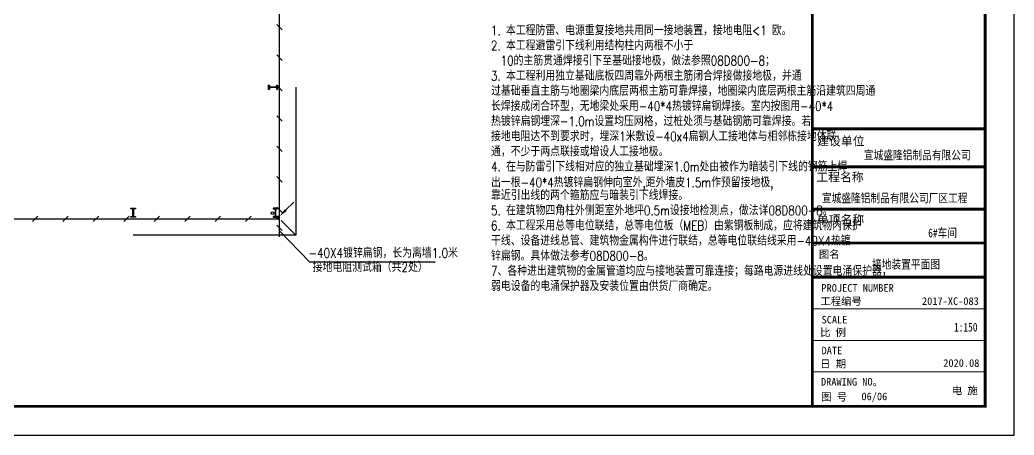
# Model space of a CAD drawing. Extents: x 921423 to 1291758, y 534425 to 1049953.
# Drawn here: x 1160743 to 1215829, y 581819 to 604859 of the extents above; entities that cross this region are included whole.
import ezdxf

# ---------------------------------------------------------------- set-up
doc = ezdxf.new("R2010")
doc.units = 0
doc.header["$LTSCALE"] = 1000
doc.header["$MEASUREMENT"] = 0
doc.linetypes.add('CENTER2', pattern=[1.125, 0.75, -0.125, 0.125, -0.125])
for name, color, linetype in [('DIM-照明', 3, 'Continuous'), ('DIM-箱柜', 3, 'Continuous'), ('LWIRE', 4, 'Continuous'), ('PUB_TITLE', 4, 'Continuous'), ('SHTLN', 4, 'Continuous'), ('TEXT', 143, 'Continuous'), ('WIRE-接地', 4, 'Continuous'), ('刚柱', 2, 'Continuous'), ('卫浴', 7, 'Continuous'), ('图框', 7, 'Continuous'), ('散水', 32, 'Continuous')]:
    doc.layers.add(name, color=color, linetype=linetype)
doc.styles.add('-黑体', font='simhei.ttf', dxfattribs={"width": 0.8})
doc.styles.add('_TEL_DIM', font='SIMPLEX', dxfattribs={"width": 0.8, "height": 3.5, "bigfont": 'HZTXT'})
doc.styles.get("Standard").update_dxf_attribs({"font": 'gbenor.shx', "bigfont": 'gbcbig.shx'})
doc.styles.add('宋体', font='')
doc.styles.add('黑体', font='simhei.ttf')
doc.styles.get('宋体').set_extended_font_data('NSimSun')

# ---------------------------------------------------------------- blocks, each defined once
blk = doc.blocks.new('sdhfxdhnfdhx')
h = blk.add_hatch(color=256)
h.paths.add_polyline_path([(3050366, 936899), (3050616, 936899), (3050616, 936859), (3050366, 936859)])
h.paths.add_polyline_path([(3050511, 937319), (3050511, 936899), (3050471, 936899), (3050471, 937319)])
h.paths.add_polyline_path([(3050366, 937359), (3050616, 937359), (3050616, 937319), (3050366, 937319)])
for points in [[(3050366, 937359), (3050616, 937359), (3050616, 937319), (3050366, 937319)], [(3050511, 937319), (3050511, 936899), (3050471, 936899), (3050471, 937319)], [(3050366, 936899), (3050616, 936899), (3050616, 936859), (3050366, 936859)]]:
    blk.add_lwpolyline(points, close=True)
blk = doc.blocks.new('$TelecSys$00000008')
blk.add_line((0.4, 0.4), (-0.4, -0.4))
blk = doc.blocks.new('$TelecSys$00000078')
for p, q in [((1.15, 1.15), (0.55, 0.55)), ((0.104, 0.104), (0.104, 0.104)), ((-0.104, -0.104), (-0.104, -0.104))]:
    blk.add_line(p, q)
at = {"const_width": 0.142}
blk.add_lwpolyline([(-0.071, 0, 1), (0.071, 0, 1)], format="xyb", close=True, dxfattribs=at)
blk.add_solid([(0.62, 0.48), (0.48, 0.62), (0.1, 0.1)])
at = {"width": 0.8, "flags": 9}
blk.add_attdef('A', (0, 0), '', height=0.00002, dxfattribs=at)
blk = doc.blocks.new('A$C31D40216')
at = {"layer": '图框', "color": 4}
for points, const_width in [([(74, 60000), (74, 0)], 148), ([(74, 14429), (9055, 14429)], 149), ([(74, 12453), (9058, 12453)], 149), ([(74, 10252), (9088, 10252)], 149), ([(74, 8496), (9088, 8496)], 149), ([(74, 6719), (9088, 6719)], 149), ([(74, 5071), (9088, 5071)], 60.5), ([(74, 3426), (9088, 3426)], 60.5), ([(74, 1793), (9088, 1793)], 60.5)]:
    blk.add_lwpolyline(points, dxfattribs=dict(at, const_width=const_width))
at = {"layer": 'TEXT', "color": 3, "style": '-黑体', "width": 0.8}
for s, height, p in [('宣城盛隆铝制品有限公司', 450.22, (2752, 12837)), ('宣城盛隆铝制品有限公司厂区工程', 450.22, (571, 10603)), ('6#车间', 450.2, (6092, 8794)), ('1:150', 450.2, (7429, 3890))]:
    blk.add_text(s, height=height, dxfattribs=at).set_placement(p)
at = {"layer": '图框', "color": 4}
for s, height, style, p in [('建设单位', 450, '黑体', (331, 13570)), ('工程名称', 450, '黑体', (282, 11692)), ('单项名称', 450, '黑体', (312, 9482)), ('图名', 394.4, '黑体', (415, 7709)), ('工程编号', 394.4, '黑体', (493, 5262)), ('2017-XC-083', 394.42, '宋体', (5770, 5275)), ('SCALE', 394.4, '黑体', (555, 4308)), ('比 例', 394.4, '黑体', (479, 3644)), ('DATE', 394.4, '黑体', (553, 2706)), ('日 期', 394.4, '黑体', (479, 2011)), ('2020.08', 394.4, '宋体', (6874, 2053)), ('DRAWING NO。', 394.42, '黑体', (522, 1078)), ('图 号', 394.4, '黑体', (535, 291))]:
    blk.add_text(s, height=height, dxfattribs=dict(at, style=style)).set_placement(p)
at = {"layer": '图框', "color": 0, "style": '黑体'}
blk.add_text('PROJECT NUMBER', height=394.42, dxfattribs=at).set_placement((546, 5959))
at = {"layer": '图框', "color": 3, "style": '宋体'}
blk.add_text('电 施', height=394.4, dxfattribs=at).set_placement((7323, 625))

msp = doc.modelspace()

# ---------------------------------------------------------------- linework, layer by layer
at = {"layer": 'DIM-照明'}
for p, q in [((1175134, 593148), (1176781, 591435)), ((1176781, 591435), (1183757, 591435))]:
    msp.add_line(p, q, dxfattribs=at)
at = {"layer": 'PUB_TITLE'}
msp.add_lwpolyline([(1096949, 581819), (1215829, 581819), (1215829, 649019), (1096949, 649019)], close=True, dxfattribs=at)
at = {"layer": 'PUB_TITLE', "const_width": 160}
msp.add_lwpolyline([(1100949, 583419), (1214229, 583419), (1214229, 647419), (1100949, 647419)], close=True, dxfattribs=at)
at = {"layer": 'WIRE-接地', "linetype": 'CENTER2', "const_width": 75}
for points in [[(1110924, 637019), (1110924, 593819), (1175124, 593819), (1175124, 637019), (1110924, 637019)], [(1175124, 593819), (1175124, 592819)]]:
    msp.add_lwpolyline(points, dxfattribs=at)
at = {"layer": '卫浴', "color": 8}
msp.add_circle((1174733, 594139), 75, dxfattribs=at)
at = {"layer": '散水', "color": 8}
msp.add_line((1176024, 592919), (1175224, 593719), dxfattribs=at)
msp.add_lwpolyline([(1176024, 601119), (1176024, 592919), (1167024, 592919)], dxfattribs=at)

# ---------------------------------------------------------------- block references
at = {"xscale": 1.066666666666667, "yscale": 1.066666666666667, "zscale": 1.066666666666667}
msp.add_blockref('A$C31D40216', (1204570, 583419), dxfattribs=at)
at = {"layer": 'LWIRE', "xscale": 750, "yscale": 750, "zscale": 750}
msp.add_blockref('$TelecSys$00000078', (1175056, 593888), dxfattribs=at)
at = {"layer": 'SHTLN', "xscale": 375, "yscale": 375, "zscale": 375}
for p, rotation in [((1175124, 604450), 90), ((1175124, 602762), 90), ((1175124, 601075), 90), ((1175124, 599387), 90), ((1175124, 597700), 90), ((1175124, 596012), 90), ((1175124, 594325), 90), ((1175124, 593319), 270)]:
    msp.add_blockref('$TelecSys$00000008', p, dxfattribs=dict(at, rotation=rotation))
for p in [(1161587, 593819), (1163274, 593819), (1164962, 593819), (1166649, 593819), (1168337, 593819), (1170024, 593819), (1171712, 593819), (1173399, 593819)]:
    msp.add_blockref('$TelecSys$00000008', p, dxfattribs=at)
at = {"layer": '刚柱', "color": 8, "rotation": 90}
msp.add_blockref('sdhfxdhnfdhx', (2111884, -2449372), dxfattribs=at)
at = {"layer": '刚柱', "color": 8}
msp.add_blockref('sdhfxdhnfdhx', (-1883467, -342941), dxfattribs=at)
at = {"layer": '刚柱', "color": 8, "xscale": -1}
msp.add_blockref('sdhfxdhnfdhx', (4225390, -342941), dxfattribs=at)

# ---------------------------------------------------------------- texts
at = {"layer": 'DIM-照明', "color": 7, "style": '_TEL_DIM', "width": 0.8}
for s, p in [('1. 本工程防雷、电源重复接地共用同一接地装置，接地电阻<1 欧。', (1186847, 604010)), ('2. 本工程避雷引下线利用结构柱内两根不小于', (1186847, 603170)), ('10的主筋贯通焊接引下至基础接地极，做法参照08D800-8；', (1187379, 602330)), ('3. 本工程利用独立基础底板四周靠外两根主筋闭合焊接做接地极，并通', (1186847, 601490)), ('过基础垂直主筋与地圈梁内底层两根主筋可靠焊接，地圈梁内底层两根主筋沿建筑四周通', (1186847, 600650)), ('长焊接成闭合环型，无地梁处采用-40*4热镀锌扁钢焊接。室内按图用-40*4', (1186847, 599810)), ('热镀锌扁钢埋深-1.0m设置均压网格，过桩处须与基础钢筋可靠焊接。若', (1186847, 598970)), ('接地电阻达不到要求时，埋深1米敷设-40x4扁钢人工接地体与相邻栋接地体联', (1186847, 598130)), ('通，不少于两点联接或增设人工接地极。', (1186847, 597290)), ('4. 在与防雷引下线相对应的独立基础埋深1.0m处由被作为暗装引下线的钢筋上焊', (1186847, 596450)), ('出一根-40*4热镀锌扁钢伸向室外,距外墙皮1.5m作预留接地极,', (1186847, 595573)), ('靠近引出线的两个箍筋应与暗装引下线焊接。', (1186847, 594861)), ('5. 在建筑物四角柱外侧距室外地坪0.5m设接地检测点，做法详08D800-8。', (1186847, 594021)), ('6. 本工程采用总等电位联结，总等电位板（MEB）由紫铜板制成，应将建筑物内保护', (1186847, 593181)), ('干线、设备进线总管、建筑物金属构件进行联结，总等电位联结线采用-40X4热镀', (1186847, 592341)), ('锌扁钢。具体做法参考08D800-8。', (1186847, 591501)), ('7、各种进出建筑物的金属管道均应与接地装置可靠连接；每路电源进线处设置电涌保护器，', (1186847, 590661)), ('弱电设备的电涌保护器及安装位置由供货厂商确定。', (1186847, 589821))]:
    msp.add_text(s, height=525, dxfattribs=at).set_placement(p)
at = {"layer": 'DIM-箱柜', "color": 7, "style": '_TEL_DIM', "width": 0.8}
for s, p in [('-40X4镀锌扁钢，长为离墙1.0米', (1176742, 591661)), ('接地电阻测试箱（共2处）', (1176970, 590872))]:
    msp.add_text(s, height=525, dxfattribs=at).set_placement(p)
at = {"layer": 'TEXT', "color": 3, "style": '-黑体', "width": 0.8}
msp.add_text('接地装置平面图', height=480.2, dxfattribs=at).set_placement((1207958, 591056))
at = {"layer": '图框', "color": 3, "style": '宋体'}
msp.add_text('06/06', height=420.7, dxfattribs=at).set_placement((1207370, 583758))

doc.saveas('drawing.dxf')
